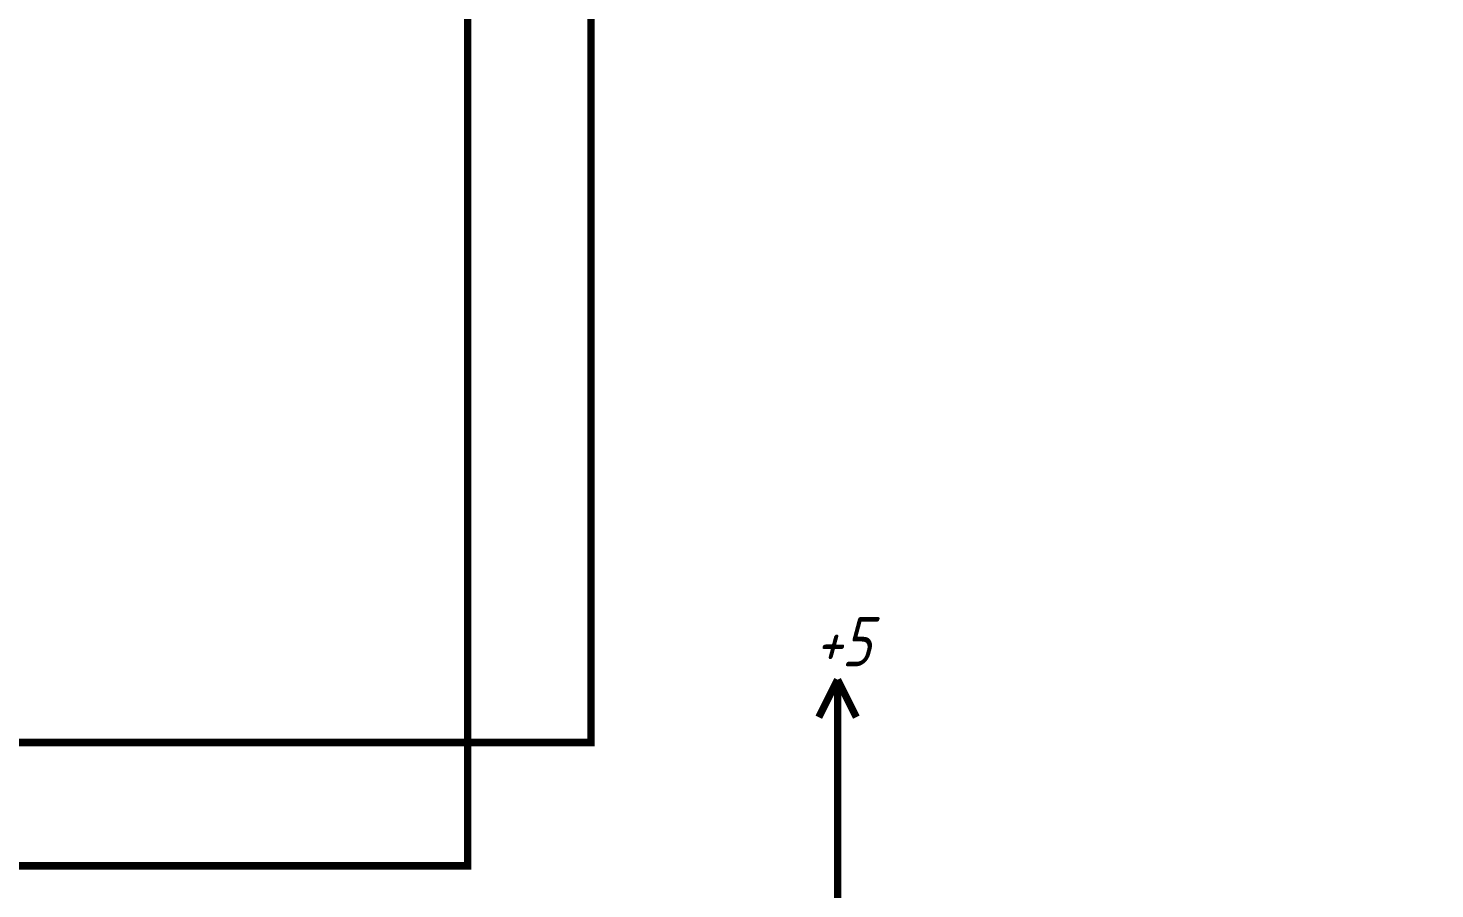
# Model space of a CAD drawing. Extents: x 260 to 1101, y 70 to 664.
# Drawn here: x 528.8 to 585.8, y 490.9 to 525.8 of the extents above; entities that cross this region are included whole.
import ezdxf

# ---------------------------------------------------------------- set-up
doc = ezdxf.new("R2010")
doc.units = 0
doc.header["$MEASUREMENT"] = 0
doc.layers.add('Sheet', color=255, linetype='CONTINUOUS')
doc.styles.add('GOST type A0', font='', dxfattribs={"oblique": 15, "height": 3.5})
doc.styles.get('GOST type A0').set_extended_font_data('GOST type A')

msp = doc.modelspace()

# ---------------------------------------------------------------- linework, layer by layer
at = {"layer": 'Sheet', "const_width": 0.3}
for points in [[(509.127, 491.785), (546.612, 491.785), (546.612, 586.788), (636.581, 586.788), (636.581, 456.788), (619.097, 456.788), (619.097, 456.788)], [(509.127, 496.787), (551.612, 496.787), (551.612, 581.786), (641.581, 581.786), (641.581, 461.79), (619.097, 461.79)], [(561.612, 499.334), (560.851, 497.812)], [(561.612, 499.334), (562.373, 497.812)], [(561.612, 496.787), (561.612, 499.334)], [(561.612, 489.284), (561.612, 496.787)]]:
    msp.add_lwpolyline(points, dxfattribs=at)

# ---------------------------------------------------------------- texts
at = {"layer": 'Sheet', "style": 'GOST type A0', "oblique": 15}
msp.add_text('+5', height=2, dxfattribs=at).set_placement((560.68, 499.878))

doc.saveas('drawing.dxf')
